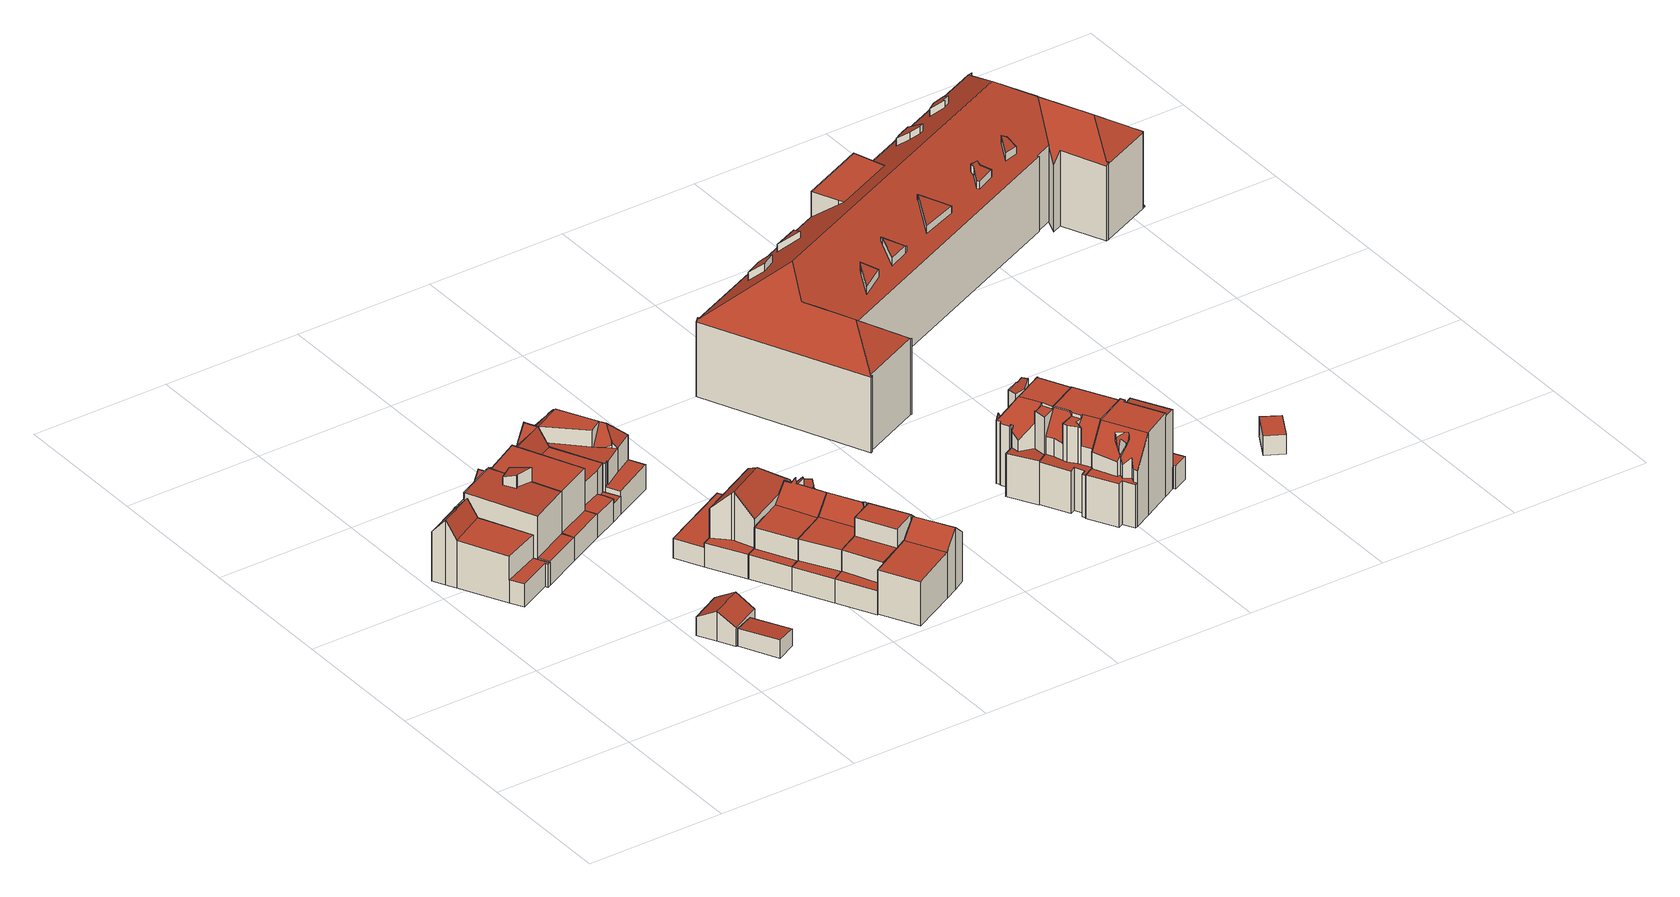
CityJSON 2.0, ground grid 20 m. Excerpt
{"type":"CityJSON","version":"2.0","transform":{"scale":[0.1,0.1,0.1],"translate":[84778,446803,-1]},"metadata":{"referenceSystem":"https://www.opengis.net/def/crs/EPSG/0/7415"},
"CityObjects":{
"building1":{"type":"Building","attributes":{"b3_bag_bag_overlap":0,"b3_bouwlagen":3,"b3_dak_type":"slanted","b3_h_dak_50p":6.85,"b3_h_dak_70p":6.97,"b3_h_dak_max":9.98,"b3_h_dak_min":3.22,"b3_h_maaiveld":-0.104,"b3_kas_warenhuis":false,"b3_mutatie_ahn3_ahn4":false,"b3_opp_buitenmuur":83.45,"b3_opp_dak_plat":55.53,"b3_opp_dak_schuin":34.45,"b3_opp_grond":75.62,"b3_opp_scheidingsmuur":177.33,"b3_reconstructie_onvolledig":false,"b3_rmse_lod12":1.48,"b3_rmse_lod13":0.948,"b3_rmse_lod22":0.584,"b3_val3dity_lod12":"[]","b3_val3dity_lod13":"[]","b3_val3dity_lod22":"[]","b3_volume_lod12":533.15,"b3_volume_lod13":495.1,"b3_volume_lod22":510.93,"geconstateerd":false,"oorspronkelijkbouwjaar":1914,"status":"Pand in gebruik"},"children":["building1-1"]},
"building1-1":{"type":"BuildingPart","parents":["building1"],"geometry":[{"type":"Solid","lod":"2.2","boundaries":[[[[0,1,2,3,4,5,6,7,8,9,10,11]],[[12,2,1,13]],[[14,0,11,15]],[[16,3,2,12]],[[17,8,7,18]],[[19,9,8,17]],[[18,7,6,20]],[[13,1,0,14]],[[15,11,10,21,22]],[[23,4,3,16]],[[22,21,24,25]],[[25,24,5,4,23]],[[21,10,9,19]],[[20,6,5,24]],[[13,14,16,12]],[[23,16,14,15]],[[25,23,15,22]],[[20,24,21,19,17,18]]]],"semantics":{"surfaces":[{"type":"GroundSurface"},{"type":"WallSurface","on_footprint_edge":true},{"type":"WallSurface","on_footprint_edge":false},{"type":"RoofSurface"}],"values":[[0,1,1,1,1,1,1,1,1,1,2,1,1,1,3,3,3,3]]}}]},
"building2":{"type":"Building","attributes":{"b3_bag_bag_overlap":0,"b3_bouwlagen":3,"b3_dak_type":"slanted","b3_h_dak_50p":9.76,"b3_h_dak_70p":9.94,"b3_h_dak_max":11.66,"b3_h_dak_min":3.34,"b3_h_maaiveld":-0.073,"b3_kas_warenhuis":false,"b3_mutatie_ahn3_ahn4":false,"b3_opp_buitenmuur":169.21,"b3_opp_dak_plat":79.31,"b3_opp_dak_schuin":23.45,"b3_opp_grond":88.96,"b3_opp_scheidingsmuur":211.01,"b3_reconstructie_onvolledig":false,"b3_rmse_lod12":2.58,"b3_rmse_lod13":0.793,"b3_rmse_lod22":0.294,"b3_val3dity_lod12":"[]","b3_val3dity_lod13":"[]","b3_val3dity_lod22":"[]","b3_volume_lod12":891.38,"b3_volume_lod13":803.55,"b3_volume_lod22":787.48,"geconstateerd":false,"oorspronkelijkbouwjaar":1914,"status":"Pand in gebruik"},"children":["building2-1"]},
"building2-1":{"type":"BuildingPart","parents":["building2"],"geometry":[{"type":"Solid","lod":"2.2","boundaries":[[[[2,26,27,28,29,30,31,32,33,34,35,36,37,38,39,6,40,41]],[[42,26,2,43]],[[43,2,41,44]],[[45,28,27,46]],[[47,36,35,48,49]],[[49,48,50,51]],[[52,29,28,45]],[[53,6,39,54]],[[54,39,38,55]],[[56,34,33,57,58]],[[58,57,59,60]],[[61,32,31,62]],[[62,31,30,63]],[[51,50,44,64]],[[57,33,32,61]],[[63,30,29,52]],[[64,44,41,40,65,66]],[[67,68,69,70]],[[71,72,68,67]],[[48,35,34,56]],[[73,74,37,36,47,75]],[[66,65,55,76]],[[65,40,6,53]],[[77,46,27,26,42]],[[75,47,72,71]],[[76,55,38,37,74]],[[70,69,74,73]],[[60,59,46,77]],[[48,56,58,60,50]],[[65,53,54,55]],[[60,77,42,43,44,50]],[[70,73,75,71,67]],[[74,69,68,72,47,49,51,64,66,76]],[[46,59,57,61,62,63,52,45]]]],"semantics":{"surfaces":[{"type":"GroundSurface"},{"type":"WallSurface","on_footprint_edge":true},{"type":"WallSurface","on_footprint_edge":false},{"type":"RoofSurface"}],"values":[[0,1,1,1,1,2,1,1,1,1,2,1,1,2,1,1,1,2,2,1,1,2,1,1,2,1,2,2,3,3,3,3,3,3]]}}]},
"building3":{"type":"Building","attributes":{"b3_dak_type":"slanted","b3_h_dak_50p":3.35,"b3_h_dak_70p":3.7,"b3_h_dak_max":4.24,"b3_h_dak_min":2.43,"b3_h_maaiveld":-0.187,"b3_kas_warenhuis":false,"b3_mutatie_ahn3_ahn4":false,"b3_opp_buitenmuur":66.59,"b3_opp_dak_plat":0,"b3_opp_dak_schuin":32.99,"b3_opp_grond":28.15,"b3_opp_scheidingsmuur":0,"b3_reconstructie_onvolledig":false,"b3_rmse_lod12":0.601,"b3_rmse_lod13":0.601,"b3_rmse_lod22":0.0174,"b3_val3dity_lod12":"[]","b3_val3dity_lod13":"[]","b3_val3dity_lod22":"[]","b3_volume_lod12":109.08,"b3_volume_lod13":109.08,"b3_volume_lod22":99.62,"geconstateerd":false,"oorspronkelijkbouwjaar":2015,"status":"Pand in gebruik"},"children":["building3-1"]},
"building3-1":{"type":"BuildingPart","parents":["building3"],"geometry":[{"type":"Solid","lod":"2.2","boundaries":[[[[78,79,80,81,82,83]],[[84,79,78,85]],[[86,80,79,84]],[[87,81,80,86]],[[85,78,83,88]],[[88,83,82,89]],[[89,82,81,87]],[[87,86,84,85]],[[89,87,85,88]]]],"semantics":{"surfaces":[{"type":"GroundSurface"},{"type":"WallSurface","on_footprint_edge":true},{"type":"RoofSurface"}],"values":[[0,1,1,1,1,1,1,2,2]]}}]},
"building4":{"type":"Building","attributes":{"b3_dak_type":"horizontal","b3_h_dak_50p":2.44,"b3_h_dak_70p":2.49,"b3_h_dak_max":2.68,"b3_h_dak_min":2.11,"b3_h_maaiveld":-0.13,"b3_kas_warenhuis":false,"b3_mutatie_ahn3_ahn4":false,"b3_opp_buitenmuur":47.64,"b3_opp_dak_plat":0,"b3_opp_dak_schuin":19.75,"b3_opp_grond":19.7,"b3_opp_scheidingsmuur":0,"b3_reconstructie_onvolledig":false,"b3_rmse_lod12":0.124,"b3_rmse_lod13":0.124,"b3_rmse_lod22":0.0747,"b3_val3dity_lod12":"[]","b3_val3dity_lod13":"[]","b3_val3dity_lod22":"[]","b3_volume_lod12":51.7,"b3_volume_lod13":51.7,"b3_volume_lod22":50.64,"geconstateerd":false,"oorspronkelijkbouwjaar":1995,"status":"Pand in gebruik"},"children":["building4-1"]},
"building4-1":{"type":"BuildingPart","parents":["building4"],"geometry":[{"type":"Solid","lod":"2.2","boundaries":[[[[90,91,92,93]],[[94,92,91,95]],[[96,93,92,94]],[[97,90,93,96]],[[95,91,90,97]],[[95,97,96,94]]]],"semantics":{"surfaces":[{"type":"GroundSurface"},{"type":"WallSurface","on_footprint_edge":true},{"type":"RoofSurface"}],"values":[[0,1,1,1,1,2]]}}]},
"building5":{"type":"Building","attributes":{"b3_bag_bag_overlap":0,"b3_bouwlagen":3,"b3_dak_type":"slanted","b3_h_dak_50p":9.74,"b3_h_dak_70p":9.87,"b3_h_dak_max":10.12,"b3_h_dak_min":3.27,"b3_h_maaiveld":-0.079,"b3_kas_warenhuis":false,"b3_mutatie_ahn3_ahn4":false,"b3_opp_buitenmuur":137.53,"b3_opp_dak_plat":71.42,"b3_opp_dak_schuin":15.38,"b3_opp_grond":81.2,"b3_opp_scheidingsmuur":211.36,"b3_reconstructie_onvolledig":false,"b3_rmse_lod12":2.27,"b3_rmse_lod13":0.615,"b3_rmse_lod22":0.0422,"b3_val3dity_lod12":"[]","b3_val3dity_lod13":"[]","b3_val3dity_lod22":"[]","b3_volume_lod12":807.54,"b3_volume_lod13":737.5,"b3_volume_lod22":716.26,"geconstateerd":false,"oorspronkelijkbouwjaar":1914,"status":"Pand in gebruik"},"children":["building5-1"]},
"building5-1":{"type":"BuildingPart","parents":["building5"],"geometry":[{"type":"Solid","lod":"2.2","boundaries":[[[[98,99,100,101,39,38,102,34,103]],[[54,39,101,104]],[[76,105,106,107]],[[108,34,102,109]],[[110,111,109,112]],[[113,114,111,110]],[[105,38,39,54]],[[115,116,117,118]],[[107,106,100,99,116,115]],[[118,117,114,113]],[[112,109,102,38,105,76]],[[119,98,103,120]],[[116,99,98,119]],[[120,103,34,108]],[[104,101,100,106]],[[112,76,107,115,118,113,110]],[[116,119,120,114,117]],[[120,108,109,111,114]],[[104,106,105,54]]]],"semantics":{"surfaces":[{"type":"GroundSurface"},{"type":"WallSurface","on_footprint_edge":true},{"type":"WallSurface","on_footprint_edge":false},{"type":"RoofSurface"}],"values":[[0,1,2,1,2,2,1,2,1,2,1,1,1,1,1,3,3,3,3]]}}]},
"building6":{"type":"Building","attributes":{"b3_bag_bag_overlap":0,"b3_bouwlagen":2,"b3_dak_type":"slanted","b3_h_dak_50p":6.91,"b3_h_dak_70p":7,"b3_h_dak_max":9.51,"b3_h_dak_min":2.57,"b3_h_maaiveld":-0.086,"b3_kas_warenhuis":false,"b3_mutatie_ahn3_ahn4":false,"b3_opp_buitenmuur":90.26,"b3_opp_dak_plat":59.11,"b3_opp_dak_schuin":35.68,"b3_opp_grond":80.34,"b3_opp_scheidingsmuur":179.55,"b3_reconstructie_onvolledig":false,"b3_rmse_lod12":1.81,"b3_rmse_lod13":0.782,"b3_rmse_lod22":0.0551,"b3_val3dity_lod12":"[]","b3_val3dity_lod13":"[]","b3_val3dity_lod22":"[]","b3_volume_lod12":569.22,"b3_volume_lod13":519.39,"b3_volume_lod22":539.7,"geconstateerd":false,"oorspronkelijkbouwjaar":1914,"status":"Pand in gebruik"},"children":["building6-1"]},
"building6-1":{"type":"BuildingPart","parents":["building6"],"geometry":[{"type":"Solid","lod":"2.2","boundaries":[[[[101,121,122,123,98,124,125,126,127,128,129,130]],[[131,122,121,132,133]],[[133,132,134,135]],[[136,123,122,131]],[[119,98,123,136]],[[137,125,124,138,139]],[[139,138,140]],[[141,142,143,134]],[[138,124,98,119]],[[144,129,128,145]],[[146,145,128,127,147]],[[147,127,126,148]],[[148,126,125,137]],[[149,130,129,144]],[[150,149,142,141]],[[151,101,130,149,150]],[[132,121,101,151]],[[135,134,143,145,146]],[[136,152,140,138,119]],[[137,139,140,152,148]],[[145,143,142,149,144]],[[132,151,150,141,134]],[[135,146,147,131,133]],[[152,136,131,147,148]]]],"semantics":{"surfaces":[{"type":"GroundSurface"},{"type":"WallSurface","on_footprint_edge":true},{"type":"WallSurface","on_footprint_edge":false},{"type":"RoofSurface"}],"values":[[0,1,2,1,1,1,2,2,1,1,1,1,1,1,2,1,1,2,3,3,3,3,3,3]]}}]},
"building7":{"type":"Building","attributes":{"b3_bag_bag_overlap":0,"b3_bouwlagen":3,"b3_dak_type":"slanted","b3_h_dak_50p":7.99,"b3_h_dak_70p":9.01,"b3_h_dak_max":9.98,"b3_h_dak_min":0.48,"b3_h_maaiveld":-0.091,"b3_kas_warenhuis":false,"b3_mutatie_ahn3_ahn4":false,"b3_opp_buitenmuur":216.85,"b3_opp_dak_plat":35.51,"b3_opp_dak_schuin":75.08,"b3_opp_grond":90.59,"b3_opp_scheidingsmuur":89.05,"b3_reconstructie_onvolledig":false,"b3_rmse_lod12":2.61,"b3_rmse_lod13":1.29,"b3_rmse_lod22":0.331,"b3_val3dity_lod12":"[]","b3_val3dity_lod13":"[]","b3_val3dity_lod22":"[]","b3_volume_lod12":828.05,"b3_volume_lod13":766.02,"b3_volume_lod22":682.23,"geconstateerd":false,"oorspronkelijkbouwjaar":1914,"status":"Pand in gebruik"},"children":["building7-1"]},
"building7-1":{"type":"BuildingPart","parents":["building7"],"geometry":[{"type":"Solid","lod":"2.2","boundaries":[[[[153,125,154,155,156,157,158,159,160,161,162,163,164,165,129,166]],[[167,129,165,168]],[[169,161,160,170]],[[171,172,173]],[[172,171,163,162,174]],[[174,162,161,169]],[[170,160,159,175]],[[176,158,157,177]],[[175,159,158,176,178]],[[179,180,181,182]],[[183,154,125,137]],[[184,185,177,186]],[[187,188,189]],[[190,191,192]],[[193,194,192]],[[178,176,185,184]],[[186,177,157,156,195]],[[195,156,155,196]],[[180,166,129,167]],[[197,198,164,163,171]],[[168,165,164,198]],[[196,155,154,183]],[[182,181,199,200]],[[188,187,201,194,202]],[[203,204,201,187]],[[191,205,206]],[[202,194,193,207]],[[204,153,166,180,179]],[[137,125,153,204,203]],[[200,199,208,209]],[[205,191,190,209]],[[209,208,198,197]],[[185,176,177]],[[210,188,202,207]],[[137,203,187,189,183]],[[209,190,192,194,201,204,179,182,200]],[[210,173,172,174,169,170,175,178,184,186,195,196,183,189,188]],[[198,208,199,181,180,167,168]],[[211,206,205,209,197]],[[211,197,171,173,210,207]],[[206,211,207,193,192,191]]]],"semantics":{"surfaces":[{"type":"GroundSurface"},{"type":"WallSurface","on_footprint_edge":true},{"type":"WallSurface","on_footprint_edge":false},{"type":"RoofSurface"}],"values":[[0,1,1,2,1,1,1,1,1,2,1,2,2,2,2,2,1,1,1,1,1,1,2,2,2,2,2,1,1,2,2,2,3,3,3,3,3,3,3,3,3]]}}]},
"building8":{"type":"Building","attributes":{"b3_bag_bag_overlap":0,"b3_bouwlagen":3,"b3_dak_type":"slanted","b3_h_dak_50p":7.59,"b3_h_dak_70p":8.76,"b3_h_dak_max":10.54,"b3_h_dak_min":-0.19,"b3_h_maaiveld":-0.272,"b3_kas_warenhuis":false,"b3_mutatie_ahn3_ahn4":false,"b3_opp_buitenmuur":226.29,"b3_opp_dak_plat":65.89,"b3_opp_dak_schuin":83.52,"b3_opp_grond":128.32,"b3_opp_scheidingsmuur":75.89,"b3_reconstructie_onvolledig":false,"b3_rmse_lod12":4.31,"b3_rmse_lod13":0.846,"b3_rmse_lod22":0.447,"b3_val3dity_lod12":"[]","b3_val3dity_lod13":"[]","b3_val3dity_lod22":"[]","b3_volume_lod12":1151.36,"b3_volume_lod13":786.65,"b3_volume_lod22":753.06,"geconstateerd":false,"oorspronkelijkbouwjaar":1919,"status":"Pand in gebruik"},"children":["building8-1"]},
"building8-1":{"type":"BuildingPart","parents":["building8"],"geometry":[{"type":"Solid","lod":"2.2","boundaries":[[[[212,213,214,215,216,217,218,219,220,221,222]],[[223,224,220,219,225]],[[226,217,216,227]],[[227,216,215,228]],[[229,230,231,232]],[[233,218,217,226]],[[234,235,236,237,238]],[[239,213,212,240]],[[241,242,235,234]],[[242,214,213,239]],[[225,219,218,233]],[[232,231,224,223]],[[243,221,220,224]],[[240,212,222,244]],[[245,244,222,221,243]],[[237,236,244,245]],[[238,237,230,229]],[[228,215,214,242,241]],[[233,246,232,223,225]],[[244,236,235,242,239,240]],[[230,237,245,243,224,231]],[[238,229,232,246,234]],[[228,241,234,246,233,226,227]]]],"semantics":{"surfaces":[{"type":"GroundSurface"},{"type":"WallSurface","on_footprint_edge":true},{"type":"WallSurface","on_footprint_edge":false},{"type":"RoofSurface"}],"values":[[0,1,1,1,2,1,2,1,2,1,1,2,1,1,1,2,2,1,3,3,3,3,3]]}}]},
"building9":{"type":"Building","attributes":{"b3_bag_bag_overlap":0,"b3_bouwlagen":3,"b3_dak_type":"slanted","b3_h_dak_50p":6.52,"b3_h_dak_70p":7.42,"b3_h_dak_max":8.82,"b3_h_dak_min":3.09,"b3_h_maaiveld":-0.294,"b3_kas_warenhuis":false,"b3_mutatie_ahn3_ahn4":false,"b3_opp_buitenmuur":103.3,"b3_opp_dak_plat":43.59,"b3_opp_dak_schuin":36.16,"b3_opp_grond":69.95,"b3_opp_scheidingsmuur":153.06,"b3_reconstructie_onvolledig":false,"b3_rmse_lod12":1.69,"b3_rmse_lod13":0.845,"b3_rmse_lod22":0.106,"b3_val3dity_lod12":"[]","b3_val3dity_lod13":"[]","b3_val3dity_lod22":"[]","b3_volume_lod12":533.42,"b3_volume_lod13":502.93,"b3_volume_lod22":476.3,"geconstateerd":false,"oorspronkelijkbouwjaar":1915,"status":"Pand in gebruik"},"children":["building9-1"]},
"building9-1":{"type":"BuildingPart","parents":["building9"],"geometry":[{"type":"Solid","lod":"2.2","boundaries":[[[[247,248,249,250,251,252,253,254,255,256,257,258,259,221,260,261,262,219]],[[263,256,255,264]],[[265,252,251,266,267]],[[268,260,221,243]],[[269,261,260,268,270]],[[243,221,259,271]],[[272,253,252,265]],[[266,251,250,273]],[[267,266,274,275]],[[276,249,248,277]],[[273,250,249,276]],[[278,279,280]],[[281,282,247,219,283]],[[271,259,258,284]],[[270,268,284,285]],[[286,287,288]],[[289,290,291]],[[285,284,258,257,292]],[[283,219,262,293]],[[294,293,262,261,269]],[[264,255,254,289]],[[292,257,256,263]],[[295,296,297,275,298]],[[298,275,274,299,300]],[[290,289,254,253,272]],[[296,295,288]],[[301,302,293,294]],[[277,248,247,282]],[[297,296,291]],[[287,286,303,304]],[[304,303,302,301]],[[279,305,282,281]],[[300,299,305,279,278]],[[284,268,243,271]],[[285,292,269,270]],[[291,296,288,263,264,289]],[[304,301,294,269,292,263,288,287]],[[297,291,290,272,265,267,275]],[[279,281,283,293,302,303,280]],[[300,278,280,303,286,288,295,298]],[[305,299,274,266,273,276,277,282]]]],"semantics":{"surfaces":[{"type":"GroundSurface"},{"type":"WallSurface","on_footprint_edge":true},{"type":"WallSurface","on_footprint_edge":false},{"type":"RoofSurface"}],"values":[[0,1,1,1,1,1,1,1,2,1,1,2,1,1,2,2,2,1,1,1,1,1,2,2,1,2,2,1,2,2,2,2,2,3,3,3,3,3,3,3,3]]}}]},
"building10":{"type":"Building","attributes":{"b3_bag_bag_overlap":0,"b3_bouwlagen":3,"b3_dak_type":"slanted","b3_h_dak_50p":6.49,"b3_h_dak_70p":7.33,"b3_h_dak_max":9.74,"b3_h_dak_min":3.13,"b3_h_maaiveld":-0.268,"b3_kas_warenhuis":false,"b3_mutatie_ahn3_ahn4":false,"b3_opp_buitenmuur":90.21,"b3_opp_dak_plat":42.8,"b3_opp_dak_schuin":36.63,"b3_opp_grond":69.93,"b3_opp_scheidingsmuur":153.96,"b3_reconstructie_onvolledig":false,"b3_rmse_lod12":1.7,"b3_rmse_lod13":1.07,"b3_rmse_lod22":0.285,"b3_val3dity_lod12":"[]","b3_val3dity_lod13":"[]","b3_val3dity_lod22":"[]","b3_volume_lod12":527.49,"b3_volume_lod13":499.5,"b3_volume_lod22":467.61,"geconstateerd":false,"oorspronkelijkbouwjaar":1915,"status":"Pand in gebruik"},"children":["building10-1"]},
"building10-1":{"type":"BuildingPart","parents":["building10"],"geometry":[{"type":"Solid","lod":"2.2","boundaries":[[[[306,307,308,309,310,259,311,312,256,255,313,314,315,316,317,318,319]],[[320,321,322]],[[323,319,318,324]],[[324,318,317,325]],[[326,316,315,327]],[[328,326,329,330]],[[271,259,310,331]],[[332,306,319,323]],[[264,255,256,263]],[[333,334,313,255,264]],[[335,314,313,334]],[[336,312,311,337,338]],[[263,256,312,336]],[[327,315,314,335]],[[339,308,307,340]],[[341,342,340,343]],[[331,310,309,344]],[[338,337,344,345]],[[325,317,316,326,328]],[[337,311,259,271]],[[345,344,309,308,339]],[[330,329,334,333]],[[321,320,342,341]],[[343,340,307,306,332]],[[337,271,331,344]],[[334,329,326,327,335]],[[339,336,338,345]],[[342,320,322,263,336,339,340]],[[343,332,323,324,325,328,330,333,264,263,322,321,341]]]],"semantics":{"surfaces":[{"type":"GroundSurface"},{"type":"WallSurface","on_footprint_edge":false},{"type":"WallSurface","on_footprint_edge":true},{"type":"RoofSurface"}],"values":[[0,1,2,2,2,1,2,2,2,2,2,2,2,2,2,1,2,1,2,2,2,1,1,2,3,3,3,3,3]]}}]},
"building11":{"type":"Building","attributes":{"b3_bag_bag_overlap":0,"b3_bouwlagen":3,"b3_dak_type":"slanted","b3_h_dak_50p":7.61,"b3_h_dak_70p":9.16,"b3_h_dak_max":9.36,"b3_h_dak_min":3.13,"b3_h_maaiveld":-0.259,"b3_kas_warenhuis":false,"b3_mutatie_ahn3_ahn4":false,"b3_opp_buitenmuur":119.64,"b3_opp_dak_plat":55.16,"b3_opp_dak_schuin":19.92,"b3_opp_grond":69.83,"b3_opp_scheidingsmuur":154.06,"b3_reconstructie_onvolledig":false,"b3_rmse_lod12":2.8,"b3_rmse_lod13":1.6,"b3_rmse_lod22":0.136,"b3_val3dity_lod12":"[]","b3_val3dity_lod13":"[]","b3_val3dity_lod22":"[]","b3_volume_lod12":657.98,"b3_volume_lod13":591.2,"b3_volume_lod22":517.06,"geconstateerd":false,"oorspronkelijkbouwjaar":1915,"status":"Pand in gebruik"},"children":["building11-1"]},
"building11-1":{"type":"BuildingPart","parents":["building11"],"geometry":[{"type":"Solid","lod":"2.2","boundaries":[[[[346,347,306,348,349,350,351,352,353,354,355,356,357,358,359,360,310,309]],[[361,357,356,362]],[[363,347,346,364,365]],[[366,309,310,331]],[[364,346,309,366,345]],[[331,310,360,367]],[[368,354,353,369]],[[370,351,350,371]],[[372,352,351,370]],[[369,353,352,372]],[[373,349,348,374]],[[375,371,350,349,373]],[[365,364,376,377]],[[377,376,358,357,361]],[[374,348,306,332]],[[345,366,378,379]],[[332,306,347,363]],[[362,356,355,380]],[[379,378,359,358,376]],[[380,355,354,368,381]],[[367,360,359,378]],[[381,368,371,375]],[[377,361,363,365]],[[379,376,364,345]],[[381,375,373,374,332,363,361,362,380]],[[367,378,366,331]],[[371,368,369,372,370]]]],"semantics":{"surfaces":[{"type":"GroundSurface"},{"type":"WallSurface","on_footprint_edge":true},{"type":"WallSurface","on_footprint_edge":false},{"type":"RoofSurface"}],"values":[[0,1,1,1,1,1,1,1,1,1,1,1,2,1,1,2,1,1,1,1,1,2,3,3,3,3,3]]}}]},
"building12":{"type":"Building","attributes":{"b3_bag_bag_overlap":0,"b3_bouwlagen":3,"b3_dak_type":"slanted","b3_h_dak_50p":6.53,"b3_h_dak_70p":7.51,"b3_h_dak_max":9.38,"b3_h_dak_min":3.21,"b3_h_maaiveld":-0.235,"b3_kas_warenhuis":false,"b3_mutatie_ahn3_ahn4":false,"b3_opp_buitenmuur":100.18,"b3_opp_dak_plat":42.94,"b3_opp_dak_schuin":37.21,"b3_opp_grond":70.07,"b3_opp_scheidingsmuur":154.53,"b3_reconstructie_onvolledig":false,"b3_rmse_lod12":1.07,"b3_rmse_lod13":0.934,"b3_rmse_lod22":0.327,"b3_val3dity_lod12":"[]","b3_val3dity_lod13":"[]","b3_val3dity_lod22":"[]","b3_volume_lod12":527.52,"b3_volume_lod13":527.2,"b3_volume_lod22":504.86,"geconstateerd":false,"oorspronkelijkbouwjaar":1915,"status":"Pand in gebruik"},"children":["building12-1"]},
"building12-1":{"type":"BuildingPart","parents":["building12"],"geometry":[{"type":"Solid","lod":"2.2","boundaries":[[[[382,383,384,385,386,387,388,389,390,391,392,393,394,395,396]],[[397,393,392,398]],[[398,392,391,399,400]],[[399,391,390,401]],[[402,389,388,403]],[[403,388,387,404]],[[404,387,386,362]],[[405,383,382,406]],[[406,382,396,407]],[[408,384,383,405]],[[409,394,393,397]],[[410,395,394,409]],[[400,399,411,412]],[[413,385,384,408]],[[412,411,401,414]],[[414,401,390,389,402]],[[362,386,385,413]],[[407,396,395,410]],[[408,405,406,407]],[[401,411,399]],[[410,413,408,407]],[[413,410,409,397,398,400,412,414,402,403,404,362]]]],"semantics":{"surfaces":[{"type":"GroundSurface"},{"type":"WallSurface","on_footprint_edge":true},{"type":"WallSurface","on_footprint_edge":false},{"type":"RoofSurface"}],"values":[[0,1,1,1,1,1,1,1,1,1,1,1,2,1,2,1,1,1,3,3,3,3]]}}]},
"building13":{"type":"Building","attributes":{"b3_bag_bag_overlap":0,"b3_bouwlagen":4,"b3_dak_type":"slanted","b3_h_dak_50p":11.43,"b3_h_dak_70p":12.05,"b3_h_dak_max":12.42,"b3_h_dak_min":3.18,"b3_h_maaiveld":-0.11,"b3_kas_warenhuis":false,"b3_mutatie_ahn3_ahn4":false,"b3_opp_buitenmuur":269.13,"b3_opp_dak_plat":58.84,"b3_opp_dak_schuin":61.44,"b3_opp_grond":90.09,"b3_opp_scheidingsmuur":124.24,"b3_reconstructie_onvolledig":false,"b3_rmse_lod12":4.26,"b3_rmse_lod13":1.06,"b3_rmse_lod22":0.372,"b3_val3dity_lod12":"[]","b3_val3dity_lod13":"[]","b3_val3dity_lod22":"[]","b3_volume_lod12":1097.98,"b3_volume_lod13":892.99,"b3_volume_lod22":839.52,"geconstateerd":false,"oorspronkelijkbouwjaar":2008,"status":"Pand in gebruik"},"children":["building13-1"]},
"building13-1":{"type":"BuildingPart","parents":["building13"],"geometry":[{"type":"Solid","lod":"2.2","boundaries":[[[[415,416,417,418,419,420,421,422,423,424,425,426,427,428,429,430,431,432,433,434,435,436,437]],[[438,434,433,439]],[[440,441,442,439,443]],[[444,422,421,445]],[[446,447,448,449]],[[449,448,450,451]],[[445,421,420,452]],[[453,419,418,454]],[[455,423,422,444]],[[452,420,419,453,456]],[[456,453,457,458]],[[454,418,417,459]],[[460,435,434,438]],[[458,457,461,462]],[[463,430,429,447,446]],[[464,431,430,463]],[[465,466,432,431,464]],[[467,428,427,468]],[[468,427,426,469]],[[447,429,428,467]],[[470,424,423,455]],[[471,425,424,470]],[[472,473,466,465]],[[474,436,435,460]],[[475,474,442,441]],[[469,476,477]],[[476,469,426,425,471]],[[443,439,433,432,466]],[[478,479,480]],[[441,440,481]],[[451,450,473,472]],[[482,483,416,415,484]],[[459,417,416,483]],[[485,462,461,483,482]],[[479,478,486]],[[487,437,436,474,475]],[[488,489,490]],[[491,492,490]],[[489,488,462,485]],[[492,491,484,493]],[[493,484,415,437,487]],[[442,474,460,438,439]],[[451,472,465,464,463,446,449]],[[483,461,457,453,454,459]],[[486,478,480,481,440,443,466,473,450,448,447,467,468,469,477,494]],[[487,475,441,481,480,479]],[[462,488,490,492,494,477,476,471,470,455,444,445,452,456,458]],[[484,491,490,489,485,482]],[[493,487,479,486,494,492]]]],"semantics":{"surfaces":[{"type":"GroundSurface"},{"type":"WallSurface","on_footprint_edge":true},{"type":"WallSurface","on_footprint_edge":false},{"type":"RoofSurface"}],"values":[[0,1,2,1,2,2,1,1,1,1,2,1,1,2,1,1,1,1,1,1,1,1,2,1,2,2,1,1,2,2,2,1,1,2,2,1,2,2,2,2,1,3,3,3,3,3,3,3,3]]}}]},
"building14":{"type":"Building","attributes":{"b3_bag_bag_overlap":0,"b3_bouwlagen":4,"b3_dak_type":"slanted","b3_h_dak_50p":11.63,"b3_h_dak_70p":12.15,"b3_h_dak_max":13.64,"b3_h_dak_min":3.22,"b3_h_maaiveld":-0.025,"b3_kas_warenhuis":false,"b3_mutatie_ahn3_ahn4":false,"b3_opp_buitenmuur":145.47,"b3_opp_dak_plat":63.54,"b3_opp_dak_schuin":44.22,"b3_opp_grond":87.17,"b3_opp_scheidingsmuur":248.18,"b3_reconstructie_onvolledig":false,"b3_rmse_lod12":4.38,"b3_rmse_lod13":1,"b3_rmse_lod22":0.294,"b3_val3dity_lod12":"[]","b3_val3dity_lod13":"[]","b3_val3dity_lod22":"[]","b3_volume_lod12":1061.93,"b3_volume_lod13":863.62,"b3_volume_lod22":823.56,"geconstateerd":false,"oorspronkelijkbouwjaar":2008,"status":"Pand in gebruik"},"children":["building14-1"]},
"building14-1":{"type":"BuildingPart","parents":["building14"],"geometry":[{"type":"Solid","lod":"2.2","boundaries":[[[[495,496,497,498,499,500,501,502,503,504,505,506,507,508,509,510]],[[511,512,513]],[[514,515,512,511]],[[516,505,504,517]],[[518,506,505,516]],[[519,499,498,460]],[[520,509,508,521]],[[521,508,507,522]],[[523,524,497,496,525]],[[515,526,527,528]],[[529,530,531,532]],[[522,507,506,518]],[[533,534,524,523]],[[460,498,497,524]],[[517,504,503,527]],[[535,510,509,520]],[[536,535,530,529]],[[493,495,510,535,536]],[[537,501,500,534,533]],[[538,539,540,541]],[[534,500,499,519]],[[542,502,501,537]],[[528,527,503,502,542]],[[525,496,495,493,543]],[[543,493,539,538]],[[540,532,544]],[[545,513,546]],[[544,532,531,547,548]],[[548,547,549,550]],[[541,540,513,545]],[[550,549,526,515,514]],[[537,533,523,525]],[[534,519,460,524]],[[532,540,539,493,536,529]],[[546,513,512,515,528,542]],[[541,545,546,542,537,525,543,538]],[[526,549,547,531,530,535,520,521,522,518,516,517,527]],[[550,514,511,513,540,544,548]]]],"semantics":{"surfaces":[{"type":"GroundSurface"},{"type":"WallSurface","on_footprint_edge":false},{"type":"WallSurface","on_footprint_edge":true},{"type":"RoofSurface"}],"values":[[0,1,1,2,2,2,2,2,2,1,1,2,1,2,2,2,1,2,2,1,2,2,2,2,1,1,1,1,1,1,1,3,3,3,3,3,3,3]]}}]},
"building15":{"type":"Building","attributes":{"b3_bag_bag_overlap":0,"b3_bouwlagen":3,"b3_dak_type":"slanted","b3_h_dak_50p":11.65,"b3_h_dak_70p":12.11,"b3_h_dak_max":12.73,"b3_h_dak_min":3.24,"b3_h_maaiveld":-0.071,"b3_kas_warenhuis":false,"b3_mutatie_ahn3_ahn4":false,"b3_opp_buitenmuur":162.99,"b3_opp_dak_plat":70.47,"b3_opp_dak_schuin":40.13,"b3_opp_grond":87.64,"b3_opp_scheidingsmuur":235.34,"b3_reconstructie_onvolledig":false,"b3_rmse_lod12":4.49,"b3_rmse_lod13":0.894,"b3_rmse_lod22":0.496,"b3_val3dity_lod12":"[]","b3_val3dity_lod13":"[]","b3_val3dity_lod22":"[104,203]","b3_volume_lod12":1068.59,"b3_volume_lod13":859.18,"b3_volume_lod22":1017.85,"geconstateerd":false,"oorspronkelijkbouwjaar":2008,"status":"Pand in gebruik"},"children":["building15-1"]},
"building15-1":{"type":"BuildingPart","parents":["building15"],"geometry":[{"type":"MultiSurface","lod":"2.2","boundaries":[[[551,552,553,554,555,556,557,558,559,560,561,562,563,564,565,566]],[[567,556,555,568]],[[568,555,554,569]],[[570,571,572]],[[573,557,556,567]],[[574,575,560,559,576]],[[577,565,564,578]],[[578,564,563,579]],[[579,563,562,519]],[[580,581,553,552,582]],[[583,584,585,586,587]],[[584,566,565,577]],[[588,589,561,560,575]],[[519,562,561,589]],[[590,591,592,575,574]],[[593,594,591,590]],[[586,585,589,588]],[[595,558,557,573]],[[596,597,581,580]],[[569,554,553,581]],[[587,586,592,591]],[[598,551,566,584,583]],[[599,595,600,601]],[[602,603,604]],[[605,606,604]],[[607,608,609,610]],[[602,611,608,607]],[[610,609,597,596]],[[601,600,611,602]],[[571,570,612]],[[611,602,612]],[[606,605,613]],[[576,559,558,595,599]],[[582,552,551,598,614]],[[614,598,594,593]],[[589,585,584,577,578,579,519]],[[592,586,588,575]],[[611,600,595,573,567,568,569,581,597,609,608]],[[613,605,604,615,612,570,572]],[[582,576,599,601,602,604,606,613,572,571,612,602,607,610,596,580]],[[614,593,590,574,576,582]],[[594,598,583,587,591]]],"semantics":{"surfaces":[{"type":"GroundSurface"},{"type":"WallSurface","on_footprint_edge":true},{"type":"WallSurface","on_footprint_edge":false},{"type":"RoofSurface"}],"values":[0,1,1,2,1,1,1,1,1,1,2,1,1,1,2,2,2,1,2,1,2,1,2,2,2,2,2,2,2,2,2,2,1,1,2,3,3,3,3,3,3,3]}}]},
"building16":{"type":"Building","attributes":{"b3_bouwlagen":4,"b3_dak_type":"slanted","b3_h_dak_50p":14.23,"b3_h_dak_70p":15.26,"b3_h_dak_max":18.88,"b3_h_dak_min":2.07,"b3_h_maaiveld":0.068,"b3_kas_warenhuis":false,"b3_mutatie_ahn3_ahn4":false,"b3_opp_buitenmuur":2387.3,"b3_opp_dak_plat":46.81,"b3_opp_dak_schuin":1651.05,"b3_opp_grond":1284.59,"b3_opp_scheidingsmuur":0,"b3_reconstructie_onvolledig":false,"b3_rmse_lod12":2.17,"b3_rmse_lod13":2.17,"b3_rmse_lod22":0.353,"b3_val3dity_lod12":"[]","b3_val3dity_lod13":"[]","b3_val3dity_lod22":"[]","b3_volume_lod12":19571.82,"b3_volume_lod13":19571.1,"b3_volume_lod22":18179.97,"geconstateerd":false,"oorspronkelijkbouwjaar":1920,"status":"Pand in gebruik"},"children":["building16-1"]},
"building16-1":{"type":"BuildingPart","parents":["building16"],"geometry":[{"type":"Solid","lod":"2.2","boundaries":[[[[616,617,618,619,620,621,622,623,624,625,626,627,628,629,630,631,632,633,634,635,636,637,638,639,640]],[[641,642,631,630,643]],[[643,630,629,644]],[[645,634,633,646]],[[646,647,648]],[[649,650,651,652]],[[653,654,650,649]],[[654,639,638,655]],[[656,640,639,654,653]],[[657,658,659,660]],[[660,659,661,662]],[[663,664,636,635,665]],[[652,651,637,636,664]],[[655,638,637,651]],[[666,626,625,667]],[[668,616,640,656,669]],[[670,627,626,666]],[[671,672,673,674]],[[675,676,677,678]],[[679,680,681,682]],[[647,646,633,632,683,684]],[[685,620,619,686]],[[687,688,689,690]],[[691,621,620,685]],[[692,693,688,687]],[[694,695,696]],[[697,623,622,695,694]],[[695,622,621,691]],[[698,699,700,701]],[[702,703,701]],[[703,704,699,698]],[[701,700,705,706]],[[707,708,709,710]],[[665,635,634,645]],[[686,619,618,711]],[[711,618,617,712]],[[713,714,715,716]],[[683,632,631,642]],[[717,718,719,720]],[[721,722,718,717]],[[723,624,623,697]],[[667,625,624,723]],[[674,673,724,725]],[[664,663,726]],[[727,728,729]],[[728,727,730]],[[731,732,722,721]],[[725,724,732,731]],[[733,734,676,675]],[[735,736,737,738]],[[669,656,739]],[[706,705,740]],[[741,742,743]],[[744,745,746,747]],[[748,749,750,751]],[[716,715,752,753]],[[747,746,754,755]],[[755,754,693,692]],[[644,629,628,756]],[[756,628,627,670]],[[710,709,757,758]],[[758,757,759,760]],[[662,661,761,762]],[[762,761,763,764]],[[765,766,658,657]],[[767,768,769]],[[768,767,696]],[[682,681,736,735]],[[770,771,772,773]],[[774,775,771,770]],[[773,772,775,774]],[[776,777,778]],[[684,683,777,776]],[[753,752,779,780]],[[781,782,704,703,702]],[[642,641,783]],[[738,737,784,785]],[[785,784,680,679]],[[760,786,708,707]],[[734,733,787]],[[759,786,760]],[[764,763,766,765]],[[782,781,788]],[[678,677,742,741]],[[720,719,672,671]],[[780,779,714,713]],[[751,750,789,790]],[[690,689,749,748]],[[790,789,745,744]],[[712,617,616,668]],[[655,651,650,654]],[[703,698,701]],[[791,739,656,653,649,792]],[[793,729,728,730,791,792,649,652,664,726]],[[794,783,641,643,644,756,670,795,796,767,769]],[[666,667,723,697,694,696,767,796,795]],[[773,774,770]],[[684,776,778,648,647]],[[794,769,768,696,695,691,685,686,727,729,793],[700,699,704,782,788,740,705],[759,757,709,708,786],[714,779,752,715],[719,718,722,732,724,673,672],[742,677,676,734,787,743]],[[783,794,793,726,663,665,645,646,648,778,777,683,642],[766,763,761,661,659,658],[680,784,737,736,681],[745,789,750,749,689,688,693,754,746],[775,772,771]],[[785,679,682,735,738]],[[760,707,710,758]],[[764,765,657,660,662,762]],[[788,781,702,701,706,740]],[[741,675,678]],[[675,741,743,787,733]],[[720,671,674,725,731,721,717]],[[780,713,716,753]],[[790,744,747,755,692,687,690,748,751]],[[712,668,669,739,791,730,727,686,711]],[[666,795,670]]]],"semantics":{"surfaces":[{"type":"GroundSurface"},{"type":"WallSurface","on_footprint_edge":true},{"type":"WallSurface","on_footprint_edge":false},{"type":"RoofSurface"}],"values":[[0,1,1,1,2,2,2,1,1,2,2,1,1,1,1,1,1,2,2,2,1,1,2,1,2,2,1,1,2,2,2,2,2,1,1,1,2,1,2,2,1,1,2,2,2,2,2,2,2,2,2,2,2,2,2,2,2,2,1,1,2,2,2,2,2,2,2,2,2,2,2,2,2,2,2,2,2,2,2,2,2,2,2,2,2,2,2,2,2,1,3,3,3,3,3,3,3,3,3,3,3,3,3,3,3,3,3,3,3,3,3]]}}]},
"building17":{"type":"Building","attributes":{"b3_dak_type":"horizontal","b3_h_dak_50p":2.66,"b3_h_dak_70p":2.68,"b3_h_dak_max":2.99,"b3_h_dak_min":2.43,"b3_h_maaiveld":-0.183,"b3_kas_warenhuis":false,"b3_mutatie_ahn3_ahn4":false,"b3_opp_buitenmuur":41.44,"b3_opp_dak_plat":12.42,"b3_opp_dak_schuin":0,"b3_opp_grond":12.42,"b3_opp_scheidingsmuur":0,"b3_reconstructie_onvolledig":false,"b3_rmse_lod12":0.114,"b3_rmse_lod13":0.114,"b3_rmse_lod22":0.114,"b3_val3dity_lod12":"[]","b3_val3dity_lod13":"[]","b3_val3dity_lod22":"[]","b3_volume_lod12":35.51,"b3_volume_lod13":35.51,"b3_volume_lod22":35.67,"geconstateerd":false,"oorspronkelijkbouwjaar":1962,"status":"Pand in gebruik"},"children":["building17-1"]},
"building17-1":{"type":"BuildingPart","parents":["building17"],"geometry":[{"type":"Solid","lod":"2.2","boundaries":[[[[797,798,799,800]],[[801,798,797,802]],[[802,797,800,803]],[[804,799,798,801]],[[803,800,799,804]],[[803,804,801,802]]]],"semantics":{"surfaces":[{"type":"GroundSurface"},{"type":"WallSurface","on_footprint_edge":true},{"type":"RoofSurface"}],"values":[[0,1,1,1,1,2]]}}]}
},
"vertices":[
[19,423,9],[10,440,9],[61,466,9],[70,449,9],[77,436,9],[113,368,9],[124,347,9],[120,345,9],[118,349,9],[70,325,9],[60,344,9],[26,409,9],[61,466,81],[10,440,81],[19,423,104],[26,409,79],[70,449,104],[118,349,43],[120,345,43],[70,325,43],[124,347,43],[60,344,43],[60,344,77],[77,436,80],[113,368,43],[113,368,77],
[66,469,9],[65,470,9],[65,471,9],[69,479,9],[84,487,9],[94,485,9],[94,483,9],[101,486,9],[119,495,9],[126,482,9],[139,457,9],[154,429,9],[173,392,9],[181,376,9],[116,362,9],[68,453,9],[66,469,82],[61,466,82],[68,453,101],[65,471,48],[65,470,48],[139,457,109],[126,482,105],[126,482,111],[121,480,99],[121,480,111],[69,479,43],[124,347,45],[181,376,44],[173,392,44],[119,495,105],[101,486,51],[101,486,81],[105,485,53],[105,485,85],[94,483,50],[94,485,49],[84,487,44],[68,453,111],[116,362,45],[116,362,106],[130,427,127],[130,427,108],[132,429,108],[132,429,126],[119,442,121],[119,442,109],[154,429,129],[154,429,108],[139,457,120],[173,392,106],[65,470,80],
[221,126,8],[208,151,8],[253,175,8],[266,149,8],[278,125,8],[234,102,8],[208,151,35],[221,126,52],[253,175,35],[266,149,52],[234,102,35],[278,125,35],
[264,115,9],[291,62,9],[262,47,9],[235,100,9],[262,47,36],[291,62,34],[235,100,35],[264,115,33],
[173,522,9],[180,509,9],[227,419,9],[235,403,9],[127,479,9],[137,504,9],[235,403,44],[173,392,45],[227,419,44],[227,419,106],[119,495,104],[127,479,105],[129,481,110],[129,481,103],[127,479,110],[129,482,110],[129,482,102],[180,509,110],[180,509,99],[130,481,102],[130,481,110],[173,522,81],[137,504,81],
[224,424,9],[189,491,9],[182,505,9],[210,541,9],[226,549,9],[235,531,9],[242,517,9],[277,452,9],[289,430,9],[272,421,9],[189,491,80],[224,424,44],[224,424,78],[261,441,44],[261,441,78],[182,505,105],[226,549,106],[210,541,82],[210,541,84],[212,539,85],[266,434,44],[266,434,36],[261,441,36],[289,430,36],[277,452,36],[277,452,78],[242,517,80],[235,531,105],[272,421,36],[272,421,43],[235,403,43],[234,531,105],
[235,532,9],[244,558,9],[250,561,9],[249,563,9],[253,572,9],[263,577,9],[268,579,9],[277,577,9],[278,575,9],[284,578,9],[287,573,9],[336,481,9],[347,459,9],[279,448,9],[289,430,43],[347,459,46],[278,575,82],[277,577,80],[287,573,83],[287,573,89],[282,570,90],[284,578,83],[268,579,73],[263,577,48],[253,572,48],[263,577,73],[279,448,78],[279,448,44],[284,453,44],[284,453,78],[244,558,82],[266,572,79],[266,572,48],[253,572,72],[237,533,103],[237,533,104],[236,533,103],[304,471,80],[304,471,84],[298,477,80],[286,487,73],[286,487,80],[249,563,79],[250,561,82],[336,481,82],[336,481,46],[285,451,44],[285,451,78],[237,533,81],[286,487,104],[235,532,105],[235,532,81],[304,471,88],[306,473,89],[304,498,105],[310,466,45],[310,466,80],[276,552,105],[309,490,105],
[287,314,7],[394,371,7],[415,330,7],[438,288,7],[436,281,7],[434,280,7],[437,276,7],[438,274,7],[351,229,7],[336,221,7],[307,275,7],[351,229,85],[351,229,43],[438,274,85],[434,280,87],[436,281,85],[438,288,81],[338,260,112],[338,260,43],[340,257,43],[340,257,115],[437,276,87],[411,328,86],[411,328,33],[319,281,35],[319,281,42],[319,281,85],[394,371,33],[287,314,36],[415,330,82],[415,330,33],[336,221,43],[307,275,36],[307,275,42],[395,286,115],
[439,271,7],[440,268,7],[442,269,7],[449,267,7],[456,255,7],[454,248,7],[452,247,7],[454,243,7],[465,221,7],[448,212,7],[426,200,7],[378,175,7],[364,168,7],[350,228,7],[399,254,7],[421,265,7],[448,212,98],[465,221,80],[454,248,86],[456,255,41],[456,255,92],[350,228,43],[399,254,76],[350,228,74],[364,168,42],[452,247,86],[449,267,42],[443,255,41],[443,255,98],[442,269,42],[440,268,42],[438,269,84],[438,269,82],[432,257,92],[439,271,80],[439,271,42],[438,274,80],[378,175,42],[378,175,74],[429,250,96],[429,250,98],[430,248,98],[454,243,80],[454,243,82],[442,246,89],[426,200,75],[421,265,97],[421,265,98],[438,247,104],[438,247,92],[438,247,91],[443,255,99],[447,262,42],[447,262,95],[425,256,98],[425,256,97],[432,256,92],[432,256,103],[438,269,42],
[493,168,7],[468,155,7],[455,148,7],[409,124,7],[392,115,7],[379,176,7],[428,201,7],[479,197,7],[480,197,7],[487,195,7],[490,189,7],[494,182,7],[492,176,7],[490,175,7],[470,160,93],[470,160,103],[471,169,98],[490,175,80],[492,176,78],[494,182,74],[490,189,41],[487,195,41],[490,189,74],[485,186,42],[485,186,79],[392,115,42],[493,168,80],[479,197,80],[479,197,42],[480,197,42],[428,201,75],[379,176,42],[379,176,74],[455,148,75],[468,155,90],[467,159,105],[467,159,90],[468,155,106],[409,124,42],[409,124,74],
[440,140,7],[473,157,7],[496,163,7],[498,164,7],[503,162,7],[505,161,7],[511,149,7],[510,142,7],[509,141,7],[508,141,7],[521,116,7],[501,105,7],[467,87,7],[434,70,7],[420,62,7],[501,105,102],[521,116,81],[473,157,102],[440,140,75],[440,140,102],[409,124,43],[420,62,42],[509,141,42],[510,142,42],[505,161,41],[503,162,42],[511,149,42],[498,164,78],[496,163,80],[503,162,74],[467,87,75],[467,87,102],[434,70,42],[434,70,75],[508,141,80],[509,141,79],
[448,9,8],[420,62,8],[483,95,8],[504,106,8],[521,116,8],[534,91,8],[536,92,8],[543,89,8],[547,82,8],[549,77,8],[548,70,8],[546,69,8],[549,63,8],[532,53,8],[511,42,8],[546,69,81],[548,70,79],[549,77,42],[549,77,75],[547,82,42],[543,89,75],[536,92,79],[534,91,81],[420,62,73],[448,9,73],[511,42,76],[483,95,76],[549,63,81],[532,53,99],[542,80,43],[542,80,79],[504,106,98],[547,82,75],
[761,169,9],[740,158,9],[726,150,9],[704,190,9],[718,198,9],[722,200,9],[720,203,9],[719,203,9],[713,215,9],[714,216,9],[711,221,9],[716,224,9],[739,236,9],[738,237,9],[742,239,9],[761,249,9],[762,248,9],[773,254,9],[788,262,9],[812,275,9],[845,213,9],[822,201,9],[805,192,9],[812,275,43],[788,262,43],[792,256,112],[792,256,105],[792,256,43],[788,262,101],[719,203,100],[720,203,102],[742,239,126],[742,239,99],[744,226,118],[744,226,126],[760,229,124],[760,229,126],[722,200,102],[718,198,72],[704,190,72],[713,215,100],[718,198,95],[719,185,72],[719,185,88],[726,150,74],[845,213,43],[739,178,73],[739,178,110],[761,249,125],[762,248,125],[773,254,125],[773,254,101],[738,237,99],[739,236,101],[716,224,101],[714,216,102],[711,221,102],[777,246,126],[777,246,114],[822,201,43],[822,201,104],[716,224,110],[716,219,107],[783,234,133],[783,234,132],[783,235,132],[788,253,113],[740,158,129],[740,158,74],[761,169,128],[739,178,128],[779,233,132],[805,192,131],[742,178,112],[742,178,128],[751,183,128],[754,184,128],[754,184,132],[761,169,131],[739,212,132],
[761,169,10],[805,192,10],[823,202,10],[845,213,10],[875,155,10],[855,144,10],[836,134,10],[792,111,10],[773,101,10],[756,92,10],[754,97,10],[761,101,10],[754,114,10],[747,110,10],[726,150,10],[742,159,10],[768,129,127],[768,129,114],[777,132,127],[765,115,127],[765,115,100],[754,97,72],[756,92,72],[761,101,72],[875,155,43],[726,150,73],[747,110,72],[754,114,73],[823,202,101],[823,202,44],[805,192,132],[765,115,73],[773,101,73],[773,101,100],[748,148,100],[748,148,74],[752,136,73],[752,136,98],[855,144,99],[855,144,44],[742,159,74],[742,159,100],[836,134,132],[772,149,132],[772,149,131],[771,144,127],[771,144,132],[792,111,132],[761,169,132],[752,136,127],[777,132,132],[780,133,132],[754,130,73],[754,130,127],[763,119,73],[763,119,127],
[866,76,9],[823,53,9],[798,40,9],[794,38,9],[785,55,9],[778,51,9],[756,92,9],[771,100,9],[792,111,9],[839,136,9],[852,143,9],[875,155,9],[908,94,9],[886,83,9],[884,86,9],[883,85,9],[778,51,73],[785,55,73],[794,38,73],[805,68,126],[805,68,119],[808,74,126],[756,92,73],[839,136,132],[839,136,126],[792,111,131],[884,86,43],[886,83,43],[908,94,43],[798,40,91],[798,40,73],[823,53,131],[883,85,126],[883,85,43],[855,137,43],[855,137,105],[855,137,126],[852,143,105],[852,143,43],[842,129,132],[842,129,127],[842,129,126],[839,127,132],[839,127,127],[771,100,73],[796,45,91],[796,45,73],[866,76,127],[771,100,97],[786,67,73],[786,67,94],[791,67,101],[791,67,94],[792,73,106],[794,82,127],[794,82,115],[789,59,93],[789,59,73],[799,54,73],[799,54,102],[791,67,73],[802,68,115],[807,75,126],[866,76,132],[791,67,127],
[1140,594,11],[1113,656,11],[1098,649,11],[1107,672,11],[1082,661,11],[1084,660,11],[684,481,11],[715,410,11],[713,409,11],[714,408,11],[712,408,11],[624,368,11],[625,366,11],[623,365,11],[519,595,11],[523,597,11],[773,709,11],[867,751,11],[878,756,11],[1119,863,11],[1121,859,11],[1222,633,11],[1223,631,11],[1220,630,11],[1144,596,11],[523,597,125],[523,597,122],[519,595,121],[623,365,122],[878,756,122],[867,751,122],[867,751,159],[883,707,158],[1220,631,124],[1220,631,14],[1222,633,14],[1222,633,122],[1220,630,122],[1220,630,13],[1223,631,13],[1144,596,122],[1028,784,160],[1028,784,149],[1029,788,147],[1029,788,158],[1039,792,147],[1039,792,158],[1121,859,126],[1121,859,122],[1119,863,122],[712,408,124],[714,408,123],[1140,594,121],[1144,596,125],[624,368,124],[983,650,158],[983,650,147],[970,646,149],[970,646,160],[870,616,168],[870,616,159],[856,578,136],[856,578,147],[611,614,150],[611,614,138],[629,604,151],[629,604,162],[773,709,122],[773,709,159],[1082,661,123],[1107,672,123],[967,745,168],[967,745,158],[969,751,154],[969,751,164],[1084,660,122],[961,742,168],[961,742,158],[684,481,122],[684,481,121],[624,503,157],[715,410,121],[779,542,147],[779,542,135],[808,556,136],[808,556,147],[782,567,163],[782,567,162],[782,567,152],[812,558,136],[812,558,144],[718,511,143],[718,511,132],[750,530,136],[750,530,147],[1098,649,109],[1113,656,122],[1046,676,157],[1046,676,146],[1039,678,149],[1039,678,160],[997,639,146],[997,639,135],[983,645,144],[983,645,155],[970,626,145],[970,626,134],[713,409,123],[972,642,145],[972,642,157],[1116,857,126],[1129,728,157],[1129,728,158],[1129,729,158],[1130,729,157],[966,627,147],[966,627,136],[870,618,167],[870,618,160],[651,619,158],[651,619,147],[654,629,141],[654,629,152],[1143,599,125],[807,566,143],[909,600,145],[909,600,135],[909,609,142],[950,769,147],[950,769,135],[940,764,136],[940,764,147],[967,777,147],[967,777,135],[952,770,135],[952,770,147],[1031,657,136],[1031,657,148],[949,747,151],[949,747,161],[625,366,124],[729,540,150],[729,540,161],[726,534,147],[726,534,157],[1041,805,139],[1041,805,150],[1027,807,133],[1027,807,144],[1010,791,150],[1010,791,139],[618,501,162],[618,501,157],[616,507,162],[682,652,145],[682,652,134],[708,640,151],[708,640,161],[716,665,147],[716,665,136],[790,674,158],[790,674,152],[794,668,158],[1052,664,135],[1052,664,146],[783,573,160],[783,573,156],[525,594,125],[640,633,133],[640,633,145],[726,534,146],[880,620,159],[800,569,148],[951,769,136],[951,769,147],[1163,654,157],[1219,632,124],[1075,749,189],[634,552,190],[648,433,162],[625,486,162],
[1045,71,8],[1020,85,8],[1041,124,8],[1066,110,8],[1020,85,37],[1045,71,37],[1066,110,37],[1041,124,37]
]}
